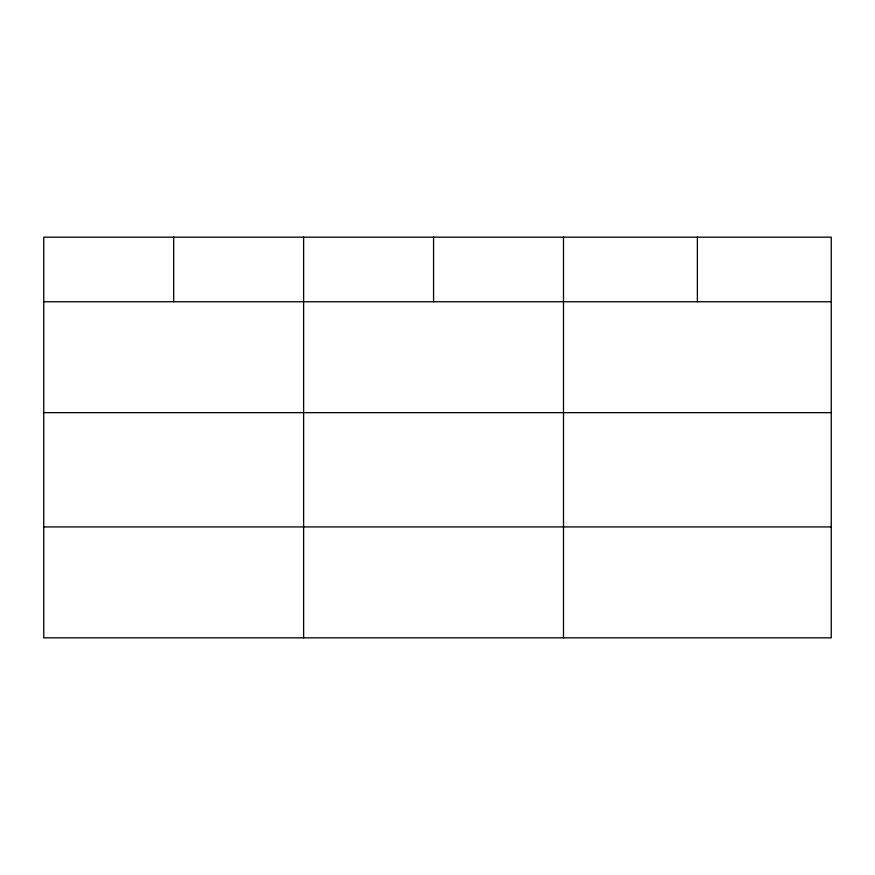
<?xml version="1.0" encoding="UTF-8"?>
<svg xmlns="http://www.w3.org/2000/svg" width="875" height="875" viewBox="0 0 875 875"><rect width="100%" height="100%" fill="white"/><g stroke="black" fill="none" stroke-linecap="round" stroke-linejoin="round"><path stroke-width="1.31" d="M831.25 412.65L831.25 237.169L43.75 237.169L43.75 637.831L831.25 637.831L831.25 412.65L43.75 412.65M43.75 301.744L831.25 301.744M43.75 526.925L831.25 526.925M697.375 237.169L697.375 301.744M563.5 237.169L563.5 637.831M433.562 237.169L433.562 301.744M303.625 237.169L303.625 637.831M173.688 237.169L173.688 301.744"/></g></svg>
